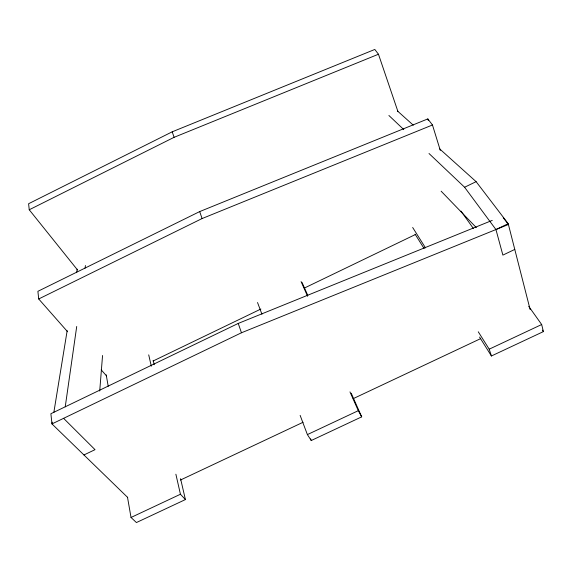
<?xml version="1.0" encoding="UTF-8"?>
<svg xmlns="http://www.w3.org/2000/svg" width="572" height="572" viewBox="0 0 572 572"><rect width="100%" height="100%" fill="white"/><g stroke="black" fill="none" stroke-linecap="round" stroke-linejoin="round"><path stroke-width="0.86" d="M99.714 391.026L102.552 355.491M65.229 406.849L76.719 326.469M85.056 268.168L85.435 265.522M52.259 422.157L51.973 423.916L127.742 497.511M53.832 412.483L67.153 330.716M76.605 272.687L77.177 269.169M397.89 111.418L378.464 54.233L374.81 49.449L172.201 131.817L28.6 203.725L29.243 209.774L77.563 270.013M29.243 209.774L174.095 137.316L378.464 54.233M440.311 150.429L432.468 124.989L427.827 118.912L199.692 211.583L37.895 291.32L38.71 298.97L67.589 331.731M38.71 298.97L202.095 218.554L432.468 124.989M429.007 153.503L464.593 187.244L476.118 181.667L508.201 223.666L530.13 309.545M153.06 361.025L260.889 309.03M304.347 288.073L415.401 234.527M492.263 220.37L238.238 323.43L50.887 413.713L51.973 423.916L241.455 332.775L508.408 224.489M464.593 187.244L495.938 229.544L508.201 223.666M83.934 454.962L95.023 449.663L63.585 418.332M514.779 249.428L502.881 255.105L495.938 229.544M180.445 480.037L303.096 422.258M353.117 398.698L480.609 338.645M131.024 517.467L180.437 494.251L185.407 499.571L136.415 522.551L131.024 517.467L127.499 497.218M307.393 434.598L358.301 410.682L361.697 416.852L311.247 440.526L307.393 434.598L300.136 415.372M541.67 324.531L543.4 331.603L491.419 355.991L489.203 349.177L541.67 324.531L528.742 306.356M397.39 110.904L413.27 125.175M439.732 148.956L476.118 181.667M388.896 115.48L403.775 129.587M441.134 191.191L476.333 227.62M101.194 369.834L106.499 375.854M503.231 217.703L507.371 223.13M461.011 211.111L473.416 228.557M542.37 330.144L543.4 331.603M412.669 227.484L425.504 247.89M478.271 331.796L489.203 349.177M415.079 234.148L424.088 248.527M479.565 337.072L491.419 355.991M302.037 282.461L307.822 295.488M351.215 393.229L361.697 416.852M301.087 281.581L307.6 296.289M349.971 391.892L358.301 410.682M310.61 438.853L311.247 440.526M257.529 302.524L261.947 314.221M172.201 131.817L174.095 137.316M199.692 211.583L202.095 218.554M238.238 323.43L241.455 332.775M427.827 118.912L428.356 120.606M153.21 360.367L154.211 364.721M180.573 478.685L185.407 499.571M148.72 354.869L151.301 366.194M175.876 474.209L180.437 494.251M106.22 374.846L108.208 386.293"/></g></svg>
